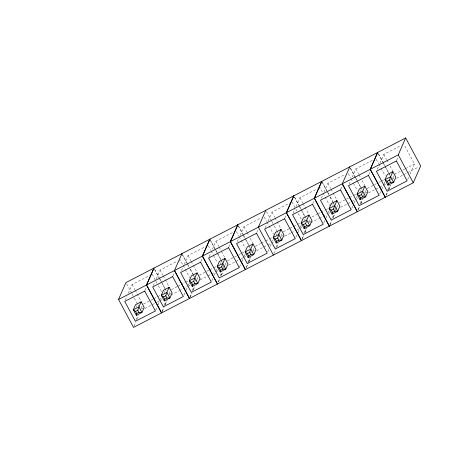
<?xml version="1.0" encoding="UTF-8"?>
<svg xmlns="http://www.w3.org/2000/svg" width="474" height="474" viewBox="0 0 474 474"><rect width="100%" height="100%" fill="white"/><g stroke="black" fill="none" stroke-linecap="round" stroke-linejoin="round"><path stroke-width="0.36" stroke-dasharray="2.37 1.78" d="M125.32 300.042L127.097 295.995M128.282 293.293L132.133 284.519L149.541 275.518M145.008 290.384L146.49 287.013M136.014 319.938L137.792 315.885M141.051 308.461L142.236 305.76M134.136 326.041L135.914 321.988M137.099 319.286L138.876 315.24M153.268 285.597L155.045 281.544M156.23 278.842L160.088 270.067L177.495 261.067M155.703 310.28L156.888 307.579M158.073 304.877L159.258 302.175M160.443 299.479L161.036 298.128M172.963 275.939L174.148 273.237M179.48 261.085L180.073 259.734L182.834 264.865M163.963 305.487L165.74 301.434M168.999 294.01L170.184 291.309M162.084 311.59L163.862 307.543M165.047 304.841L167.126 300.113M162.197 311.536L163.974 307.484M165.159 304.782L166.937 300.729M181.518 270.47L182.703 267.769M184.185 264.391L188.036 255.616L205.443 246.616M183.953 295.154L185.731 291.101M186.027 290.426L187.212 287.73M188.397 285.028L189.286 283.002M200.911 261.488L202.688 257.435M191.917 291.036L193.694 286.989M196.953 279.559L197.842 277.533M190.038 297.139L191.816 293.092M193.001 290.39L194.482 287.013M190.145 297.085L191.923 293.033M193.41 289.655L194.595 286.96M209.17 256.695L210.652 253.317M212.429 249.271L215.99 241.165L233.398 232.165M211.902 280.703L213.087 278.007M214.272 275.305L216.049 271.252M216.345 270.577L216.938 269.226M228.865 247.037L230.346 243.66M220.161 275.915L221.642 272.538M223.42 268.485L224.605 265.784M224.901 265.108L226.086 262.412M218.283 282.018L219.764 278.641M221.245 275.264L222.733 271.892M218.396 281.959L219.877 278.582M221.358 275.21L222.839 271.833M237.421 241.568L238.606 238.872M240.087 235.495L243.938 226.72L261.346 217.72M239.56 266.933L241.633 262.205M241.93 261.529L244.003 256.801M244.3 256.126L245.188 254.105M256.813 232.586L258.294 229.215M247.819 262.14L249.893 257.412M252.855 250.663L254.04 247.961M246.237 267.567L248.311 262.839M248.607 262.169L250.681 257.441M246.344 267.508L247.825 264.137M249.016 261.435L250.793 257.382M265.185 227.739L266.963 223.687M268.148 220.991L271.999 212.21L290.052 202.878M267.804 251.807L268.989 249.105M270.174 246.403L271.359 243.701M272.544 241.005L273.137 239.654M284.874 218.081L286.059 215.38M275.88 247.629L277.657 243.583M280.916 236.153L282.101 233.457M274.002 253.738L275.779 249.685M276.964 246.984L278.742 242.937M293.133 213.288L294.911 209.241M296.102 206.54L299.953 197.765L317.361 188.765M295.865 237.302L297.642 233.249M297.939 232.574L299.124 229.872M300.309 227.17L301.203 225.144M312.828 203.63L314.013 200.935M319.346 188.782L319.938 187.431L322.699 192.562M303.828 233.184L305.902 228.456M308.568 222.383L310.055 219.006M301.95 239.287L303.733 235.234M304.918 232.538L306.992 227.81M302.359 238.552L303.84 235.181M305.025 232.479L306.802 228.427M321.384 198.168L322.569 195.466M324.05 192.089L327.901 183.314L344.669 174.645M323.819 222.851L325.597 218.798M325.893 218.123L327.967 213.401M328.263 212.725L329.152 210.699M340.776 189.185L342.554 185.133M331.782 218.733L333.263 215.356M335.337 210.634L336.522 207.932M336.818 207.257L337.707 205.23M329.904 224.836L331.681 220.789M333.163 217.412L334.348 214.71M330.017 224.783L331.794 220.73M333.275 217.353L334.46 214.651M349.036 184.392L350.517 181.015M352.301 176.962L355.856 168.863L373.263 159.862M351.767 208.4L352.952 205.698M354.137 202.996L355.322 200.301M356.513 197.599L357.106 196.248M368.731 174.734L370.212 171.357M360.027 203.607L361.508 200.235M363.285 196.183L364.476 193.481M364.773 192.805L365.958 190.104M358.148 209.715L359.636 206.338M360.821 203.636L362.598 199.584M358.261 209.656L359.742 206.279M360.927 203.577L362.705 199.53M377.286 169.265L378.767 165.888M379.952 163.192L383.804 154.411L401.217 145.411M379.721 193.949L381.499 189.902M381.795 189.227L383.869 184.499M384.165 183.823L385.054 181.797M396.679 160.283L398.16 156.906M387.685 189.837L389.462 185.784M392.721 178.354L393.906 175.658M386.103 195.264L388.176 190.536M388.473 189.861L390.546 185.138M386.215 195.205L387.696 191.828M388.881 189.132L390.659 185.079M407.67 179.504L408.855 176.802M410.04 174.1L414.489 163.974L404.138 144.724M143.474 304.077L153.143 299.076M153.789 298.744L157.013 297.074M157.658 296.742L160.882 295.077M171.422 289.626L177.229 286.628M177.874 286.29L180.452 284.957M181.098 284.625L184.967 282.628M185.607 282.291L188.19 280.958M199.376 275.175L209.046 270.174M209.692 269.842L212.915 268.177M213.561 267.846L216.138 266.512M227.324 260.73L236.354 256.061M238.932 254.728L240.869 253.726M241.509 253.394L244.092 252.061M255.279 246.279L260.433 243.612M261.079 243.275L264.948 241.278M265.594 240.946L268.817 239.275M269.463 238.943L272.686 237.278M283.339 231.768L289.14 228.77M289.786 228.438L293.009 226.773M293.655 226.436L296.878 224.771M297.524 224.439L300.101 223.106M311.933 216.985L317.094 214.319M317.74 213.987L320.317 212.654M320.963 212.322L324.832 210.32M325.478 209.988L328.055 208.655M339.242 202.872L348.911 197.871M349.557 197.54L352.78 195.875M353.426 195.537L356.004 194.204M367.19 188.421L376.22 183.758M378.797 182.425L380.735 181.423M381.38 181.092L384.604 179.421M394.498 174.308L400.305 171.304M402.882 169.97L404.814 168.975M405.46 168.637L414.489 163.974M141.673 308.663L142.923 308.023M169.005 294.538L170.871 293.572M195.081 281.058L196.953 280.087M223.035 266.607L226.773 264.67M250.361 252.482L252.233 251.51M252.855 251.19L254.105 250.545M281.544 236.36L282.788 235.714M308.87 222.235L310.743 221.269M334.952 208.75L336.818 207.784M364.773 193.333L366.645 192.367M390.226 180.173L392.099 179.208M392.721 178.888L393.971 178.242M144.866 308.491L154.654 303.425M157.267 302.08L159.223 301.067M159.874 300.729L162.487 299.378M170.859 295.053L178.692 291M179.344 290.663L187.177 286.616M187.828 286.278L190.435 284.933M200.117 279.927L207.292 276.218M207.95 275.88L215.125 272.165M215.777 271.833L217.738 270.82M228.723 265.138L235.246 261.767M235.898 261.429L238.511 260.078M241.118 258.733L245.686 256.369M256.671 250.693L263.194 247.315M263.852 246.978L267.111 245.295M267.763 244.957L274.292 241.58M284.732 236.182L290.603 233.149M291.261 232.811L294.52 231.122M297.133 229.772L299.088 228.764M299.74 228.427L302.353 227.076M310.725 222.744L318.558 218.698M319.209 218.36L326.39 214.651M328.997 213.3L330.307 212.625M340.634 207.286L347.164 203.909M347.815 203.577L351.074 201.888M351.732 201.551L354.99 199.862M355.642 199.524L357.603 198.511M368.588 192.835L375.112 189.464M375.764 189.126L379.028 187.437M379.68 187.1L386.209 183.728M396.537 178.384L406.982 172.986M407.634 172.649L418.726 166.919M383.804 154.411L386.565 159.548M386.908 160.188L388.633 163.4M390.013 165.965L392.774 171.096M378.418 153.724L382.607 161.521M382.956 162.167L388.544 172.56M388.893 173.211L389.942 175.155M378.305 153.783L383.193 162.872M383.543 163.524L389.829 175.214M376.19 159.169L378.602 163.666M378.945 164.306L380.669 167.512M381.019 168.157L385.155 175.854M355.856 168.863L358.617 173.999M358.96 174.639L360.684 177.845M362.065 180.416L364.826 185.547M350.464 168.175L355.002 176.618M355.352 177.27L356.75 179.865M357.1 180.517L360.59 187.011M360.939 187.657L361.988 189.606M350.357 168.229L355.595 177.975M355.944 178.621L357.337 181.222M357.686 181.868L361.182 188.368M359.944 190.281L360.607 191.52M348.236 173.62L350.653 178.111M350.997 178.757L353.065 182.603M353.408 183.248L357.206 190.305M327.901 183.314L330.662 188.445M331.006 189.09L332.73 192.296M333.08 192.936L336.528 199.353M321.816 181.323L328.802 194.316M330.194 196.911L332.641 201.456M332.991 202.108L334.04 204.057M322.403 182.68L327.291 191.774M327.641 192.42L328.689 194.37M330.088 196.971L333.228 202.813M333.578 203.464L334.277 204.762M331.658 204.11L332.321 205.349M323.043 193.202L324.767 196.414M325.117 197.054L329.596 205.396M299.953 197.765L302.714 202.896M303.058 203.536L308.924 214.444M294.561 197.071L298.756 204.869M299.1 205.515L304.687 215.907M305.037 216.559L306.086 218.508M294.455 197.131L299.343 206.226M299.692 206.871L305.28 217.264M304.041 219.178L304.705 220.422M291.99 201.877L296.819 210.865M298.199 213.43L301.648 219.847M271.999 212.21L274.76 217.347M275.104 217.987L280.969 228.895M266.501 211.582L271.389 220.671M271.738 221.322L273.836 225.221M274.185 225.867L277.326 231.715M277.675 232.361L278.374 233.664M276.087 233.629L276.757 234.873M264.273 217.027L266.684 221.518M267.034 222.158L273.587 234.352M243.938 226.72L246.699 231.851M247.043 232.491L248.767 235.702M250.148 238.268L252.909 243.405M238.552 226.027L242.741 233.824M243.091 234.47L244.833 237.723M245.182 238.369L248.678 244.862M249.028 245.514L250.071 247.464M238.09 225.434L243.328 235.181M243.677 235.827L245.425 239.074M245.775 239.726L249.964 247.517M236.319 231.478L238.736 235.969M239.08 236.609L240.804 239.82M241.148 240.46L245.289 248.163M215.99 241.165L218.745 246.302M219.095 246.942L221.162 250.793M221.506 251.433L224.954 257.85M209.899 239.18L215.137 248.921M215.486 249.573L216.885 252.168M217.234 252.82L220.724 259.314M221.074 259.965L222.122 261.909M210.492 240.537L215.729 250.278M216.079 250.93L217.471 253.525M217.821 254.177L221.311 260.67M221.66 261.316L222.359 262.62M220.078 262.584L220.742 263.828M208.37 245.923L210.782 250.42M211.131 251.06L213.199 254.911M213.543 255.551L217.341 262.608M188.036 255.616L190.797 260.753M191.141 261.393L192.865 264.599M193.208 265.244L196.663 271.661M181.951 253.631L186.839 262.72M187.189 263.372L188.93 266.619M190.329 269.214L192.776 273.765M193.125 274.41L194.168 276.36M182.537 254.982L187.426 264.077M187.775 264.729L189.873 268.622M190.222 269.273L193.362 275.121M193.712 275.767L194.411 277.065M183.177 265.511L184.901 268.717M185.245 269.356L189.73 277.699M160.088 270.067L162.843 275.198M163.192 275.844L164.916 279.05M165.26 279.69L169.052 286.752M154.696 269.38L158.885 277.172M159.234 277.823L164.822 288.21M165.171 288.862L166.22 290.811M154.589 269.433L159.477 278.528M159.827 279.174L161.569 282.427M161.918 283.073L165.408 289.567M164.176 291.486L164.839 292.725M152.124 274.185L156.953 283.168M158.334 285.733L161.782 292.15M132.133 284.519L134.894 289.65M135.238 290.289L141.104 301.197M126.635 283.885L131.523 292.979M131.873 293.625L133.97 297.524M134.32 298.17L137.46 304.018M137.81 304.669L138.509 305.967M136.222 305.931L136.891 307.176"/><path stroke-width="0.71" d="M136.334 315.34L136.749 313.64L135.546 311.406L133.33 309.753L135.552 304.693L141.169 301.79L144.167 307.377L141.945 312.437L136.334 315.34L133.33 309.753L138.941 306.856L141.169 301.79M164.288 300.889L164.697 299.189L163.494 296.955L161.284 295.308L163.506 290.242L169.117 287.339L172.121 292.926L169.899 297.992L164.288 300.889L161.284 295.308L166.895 292.405L169.117 287.339M192.237 286.444L192.651 284.738L191.449 282.504L189.233 280.857L191.455 275.791L197.071 272.894L200.069 278.475L197.848 283.541L192.237 286.444L189.233 280.857L194.844 277.954L197.071 272.894M220.191 271.993L220.6 270.293L219.397 268.059L217.187 266.406L219.409 261.346L225.02 258.443L228.024 264.03L225.802 269.09L220.191 271.993L217.187 266.406L222.798 263.508L225.02 258.443M248.139 257.542L248.554 255.842L247.351 253.608L245.135 251.955L247.357 246.895L252.974 243.992L255.972 249.579L253.75 254.645L248.139 257.542L245.135 251.955L250.752 249.057L252.974 243.992M276.2 243.038L276.615 241.337L275.412 239.097L273.196 237.45L275.424 232.39L281.035 229.487L284.039 235.074L281.811 240.134L276.2 243.038L273.196 237.45L278.813 234.547L281.035 229.487M304.154 228.587L304.563 226.886L303.366 224.652L301.15 222.999L303.372 217.939L308.983 215.036L311.987 220.623L309.765 225.683L304.154 228.587L301.15 222.999L306.761 220.102L308.983 215.036M332.102 214.135L332.517 212.435L331.314 210.201L329.098 208.554L331.326 203.488L336.937 200.585L339.941 206.172L337.713 211.238L332.102 214.135L329.098 208.554L334.715 205.651L336.937 200.585M360.056 199.69L360.465 197.984L359.268 195.75L357.052 194.103L359.274 189.037L364.885 186.14L367.889 191.721L365.667 196.787L360.056 199.69L357.052 194.103L362.663 191.2L364.885 186.14M388.005 185.239L388.419 183.539L387.217 181.305L385.001 179.652L387.228 174.592L392.839 171.689L395.843 177.276L393.616 182.336L388.005 185.239L385.001 179.652L390.617 176.755L392.839 171.689M135.546 311.406L137.792 310.245L138.941 306.856L141.945 312.437L138.995 312.479L136.749 313.64M163.494 296.955L165.74 295.794L166.895 292.405L169.899 297.992L166.943 298.028L164.697 299.189M191.449 282.504L193.694 281.343L194.844 277.954L197.848 283.541L194.897 283.576L192.651 284.738M219.397 268.059L221.642 266.898L222.798 263.508L225.802 269.09L222.845 269.131L220.6 270.293M247.351 253.608L249.597 252.446L250.752 249.057L253.75 254.645L250.799 254.68L248.554 255.842M275.412 239.097L277.657 237.942L278.813 234.547L281.811 240.134L278.86 240.176L276.615 241.337M303.366 224.652L305.606 223.491L306.761 220.102L309.765 225.683L306.808 225.725L304.563 226.886M331.314 210.201L333.56 209.04L334.715 205.651L337.713 211.238L334.762 211.274L332.517 212.435M359.268 195.75L361.514 194.589L362.663 191.2L365.667 196.787L362.711 196.828L360.465 197.984M387.217 181.305L389.462 180.144L390.617 176.755L393.616 182.336L390.665 182.377L388.419 183.539M118.53 299.461L125.936 282.587L405.673 137.975L420.681 165.906L413.275 182.78L133.544 327.392L118.53 299.461L398.261 154.856L405.673 137.975M153.89 268.136L146.478 285.016L161.492 312.941M153.997 268.077L146.59 284.957L161.604 312.881M181.951 253.631L174.432 270.565L189.446 298.49M209.792 239.24L202.38 256.114L217.394 284.044M209.899 239.18L202.493 256.061L217.507 283.985M237.741 224.789L230.334 241.663L245.348 269.593M237.853 224.729L230.441 241.61L245.455 269.534M265.801 210.278L258.395 227.159L273.409 255.089M293.756 195.833L286.349 212.708L301.357 240.638M293.868 195.774L286.456 212.654L301.47 240.579M321.704 181.382L314.298 198.262L329.311 226.187M321.816 181.323L314.41 198.203L329.418 226.134M349.771 166.878L342.252 183.811L357.26 211.736M377.612 152.486L370.2 169.36L385.214 197.291M377.719 152.427L370.312 169.307L385.326 197.231M398.261 154.856L413.275 182.78M389.462 180.144L390.665 182.377M361.514 194.589L362.711 196.828M342.358 183.752L357.372 211.682M333.56 209.04L334.762 211.274M305.606 223.491L306.808 225.725M277.657 237.942L278.86 240.176M249.597 252.446L250.799 254.68M221.642 266.898L222.845 269.131M193.694 281.343L194.897 283.576M174.539 270.506L189.553 298.436M165.74 295.794L166.943 298.028M137.792 310.245L138.995 312.479M144.712 291.06L124.727 301.393L135.416 321.289L155.407 310.956L144.712 291.06M172.666 276.609L152.675 286.942L163.37 306.838L183.361 296.505L172.666 276.609M200.615 262.163L180.63 272.497L191.324 292.387L211.309 282.054L200.615 262.163M228.569 247.712L208.578 258.046L219.272 277.936L239.263 267.603L228.569 247.712M256.517 233.261L236.532 243.595L247.227 263.491L267.212 253.157L256.517 233.261M284.578 218.757L264.593 229.09L275.287 248.98L295.272 238.647L284.578 218.757M312.532 204.306L292.541 214.639L303.236 234.535L323.227 224.202L312.532 204.306M340.48 189.861L320.495 200.188L331.19 220.084L351.175 209.751L340.48 189.861M368.434 175.41L348.443 185.743L359.138 205.633L379.129 195.3L368.434 175.41M396.382 160.959L376.397 171.292L387.092 191.182L407.077 180.849L396.382 160.959"/></g></svg>
